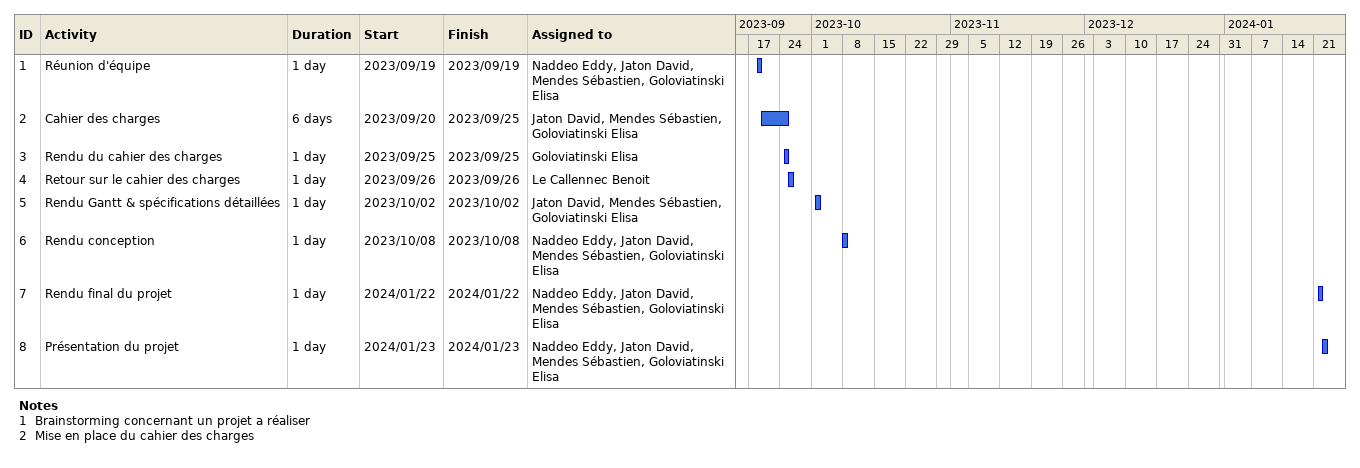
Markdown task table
| ID | Task | Duration | Start | Finish | Resources |
|---|---|---|---|---|---|
| 1 | Réunion d'équipe | 1d | 2023-09-19 | 2023-09-19 | Naddeo Eddy, Jaton David, Mendes Sébastien, Goloviatinski Elisa |
| 2 | Cahier des charges | 6d | 2023-09-20 | 2023-09-25 | Jaton David, Mendes Sébastien, Goloviatinski Elisa |
| 3 | Rendu du cahier des charges | 1d | 2023-09-25 | 2023-09-25 | Goloviatinski Elisa |
| 4 | Retour sur le cahier des charges | 1d | 2023-09-26 | 2023-09-26 | Le Callennec Benoit |
| 5 | Rendu Gantt & spécifications détaillées | 1d | 2023-10-02 | 2023-10-02 | Jaton David, Mendes Sébastien, Goloviatinski Elisa |
| 6 | Rendu conception | 1d | 2023-10-08 | 2023-10-08 | Naddeo Eddy, Jaton David, Mendes Sébastien, Goloviatinski Elisa |
| 7 | Rendu final du projet | 1d | 2024-01-22 | 2024-01-22 | Naddeo Eddy, Jaton David, Mendes Sébastien, Goloviatinski Elisa |
| 8 | Présentation du projet | 1d | 2024-01-23 | 2024-01-23 | Naddeo Eddy, Jaton David, Mendes Sébastien, Goloviatinski Elisa |

Notes
- 1: Brainstorming concernant un projet a réaliser
- 2: Mise en place du cahier des charges
